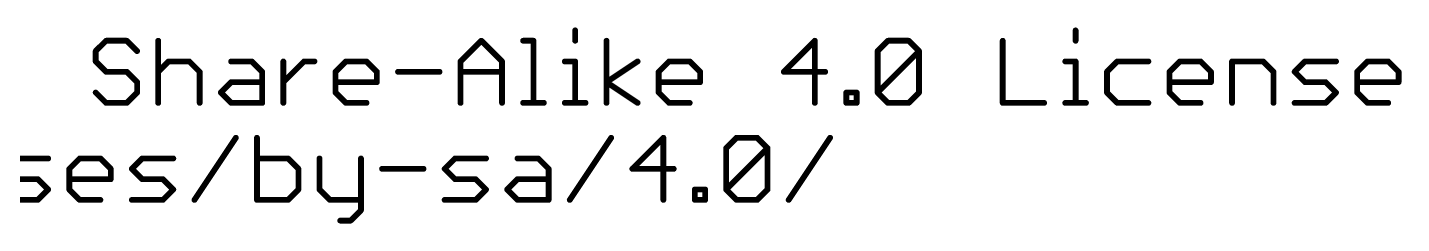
# Model space of a CAD drawing. Extents: x -30 to 77, y -16 to 37.
# Drawn here: x 41.47 to 77.43, y -13.24 to -8.11 of the extents above; entities that cross this region are included whole.
import ezdxf

# ---------------------------------------------------------------- set-up
doc = ezdxf.new("R2010")
doc.units = 0
doc.layers.add('51', color=53, linetype='CONTINUOUS')

msp = doc.modelspace()

# ---------------------------------------------------------------- linework, layer by layer
at = {"layer": '51', "const_width": 0.1524}
for points in [[(55.8025, -8.1856), (55.8025, -8.4568)], [(68.8998, -8.1856), (68.8998, -8.4568)], [(43.5239, -8.4568), (43.2527, -8.728)], [(44.0662, -8.4568), (43.5239, -8.4568)], [(44.3374, -8.728), (44.0662, -8.4568)], [(44.8899, -8.4568), (44.8899, -10.0838)], [(52.8028, -8.9991), (53.3451, -8.4568)], [(53.3451, -8.4568), (53.8874, -8.9991)], [(54.4399, -8.4568), (54.7111, -8.4568)], [(54.7111, -8.4568), (54.7111, -10.0838)], [(56.6228, -10.0838), (56.6228, -8.4568)], [(62.0749, -8.4568), (61.2614, -9.2703)], [(62.0749, -10.0838), (62.0749, -8.4568)], [(63.7172, -8.728), (63.9883, -8.4568)], [(63.9883, -8.4568), (64.5306, -8.4568)], [(64.5306, -8.4568), (64.8018, -8.728)], [(66.9915, -8.4568), (66.9915, -10.0838)], [(43.2527, -8.728), (43.2527, -8.9991)], [(43.2527, -8.9991), (43.5239, -9.2703)], [(44.8899, -9.2703), (45.161, -8.9991)], [(45.161, -8.9991), (45.7033, -8.9991)], [(45.7033, -8.9991), (45.9745, -9.2703)], [(46.7982, -8.9991), (47.3405, -8.9991)], [(47.3405, -8.9991), (47.6117, -9.2703)], [(48.1642, -10.0838), (48.1642, -8.9991)], [(48.1642, -9.5415), (48.7065, -8.9991)], [(48.7065, -8.9991), (48.9777, -8.9991)], [(49.5285, -9.2703), (49.7996, -8.9991)], [(49.7996, -8.9991), (50.342, -8.9991)], [(50.342, -8.9991), (50.6131, -9.2703)], [(52.8028, -10.0838), (52.8028, -8.9991)], [(53.8874, -8.9991), (53.8874, -10.0838)], [(55.5314, -8.9991), (55.8025, -8.9991)], [(55.8025, -8.9991), (55.8025, -10.0838)], [(56.6228, -9.5415), (57.4363, -8.9991)], [(57.9871, -9.2703), (58.2583, -8.9991)], [(58.2583, -8.9991), (58.8006, -8.9991)], [(58.8006, -8.9991), (59.0718, -9.2703)], [(63.7172, -9.8126), (63.7172, -8.728)], [(63.7172, -9.8126), (64.8018, -8.728)], [(64.8018, -8.728), (64.8018, -9.8126)], [(68.6286, -8.9991), (68.8998, -8.9991)], [(68.8998, -8.9991), (68.8998, -10.0838)], [(69.9912, -8.9991), (69.7201, -9.2703)], [(70.8047, -8.9991), (69.9912, -8.9991)], [(71.3572, -9.2703), (71.6284, -8.9991)], [(71.6284, -8.9991), (72.1707, -8.9991)], [(72.1707, -8.9991), (72.4419, -9.2703)], [(72.9944, -10.0838), (72.9944, -8.9991)], [(72.9944, -8.9991), (73.8079, -8.9991)], [(73.8079, -8.9991), (74.079, -9.2703)], [(74.6315, -9.2703), (74.9027, -8.9991)], [(74.9027, -8.9991), (75.7162, -8.9991)], [(76.2687, -9.2703), (76.5398, -8.9991)], [(76.5398, -8.9991), (77.0822, -8.9991)], [(77.0822, -8.9991), (77.3533, -9.2703)], [(43.5239, -9.2703), (44.0662, -9.2703)], [(44.0662, -9.2703), (44.3374, -9.5415)], [(45.9745, -9.2703), (45.9745, -10.0838)], [(47.6117, -9.2703), (47.6117, -10.0838)], [(49.5285, -9.8126), (49.5285, -9.2703)], [(50.6131, -9.2703), (50.6131, -9.5415)], [(51.1656, -9.2703), (52.2503, -9.2703)], [(52.8028, -9.2703), (53.8874, -9.2703)], [(57.9871, -9.8126), (57.9871, -9.2703)], [(59.0718, -9.2703), (59.0718, -9.5415)], [(61.2614, -9.2703), (62.3461, -9.2703)], [(69.7201, -9.2703), (69.7201, -9.8126)], [(71.3572, -9.8126), (71.3572, -9.2703)], [(72.4419, -9.2703), (72.4419, -9.5415)], [(74.079, -9.2703), (74.079, -10.0838)], [(74.9027, -9.5415), (74.6315, -9.2703)], [(76.2687, -9.8126), (76.2687, -9.2703)], [(77.3533, -9.2703), (77.3533, -9.5415)], [(44.3374, -9.5415), (44.3374, -9.8126)], [(46.527, -9.8126), (46.7982, -9.5415)], [(46.7982, -9.5415), (47.6117, -9.5415)], [(50.6131, -9.5415), (49.5285, -9.5415)], [(57.4363, -10.0838), (56.6228, -9.5415)], [(59.0718, -9.5415), (57.9871, -9.5415)], [(72.4419, -9.5415), (71.3572, -9.5415)], [(75.445, -9.5415), (74.9027, -9.5415)], [(75.7162, -9.8126), (75.445, -9.5415)], [(77.3533, -9.5415), (76.2687, -9.5415)], [(43.5239, -10.0838), (43.2527, -9.8126)], [(44.0662, -10.0838), (43.5239, -10.0838)], [(44.3374, -9.8126), (44.0662, -10.0838)], [(46.7982, -10.0838), (46.527, -9.8126)], [(47.6117, -10.0838), (46.7982, -10.0838)], [(49.7996, -10.0838), (49.5285, -9.8126)], [(50.342, -10.0838), (49.7996, -10.0838)], [(54.4399, -10.0838), (54.9823, -10.0838)], [(55.5314, -10.0838), (56.0737, -10.0838)], [(58.2583, -10.0838), (57.9871, -9.8126)], [(58.8006, -10.0838), (58.2583, -10.0838)], [(62.8986, -10.0838), (62.8986, -9.8126)], [(62.8986, -9.8126), (63.1697, -9.8126)], [(63.1697, -10.0838), (62.8986, -10.0838)], [(63.1697, -9.8126), (63.1697, -10.0838)], [(63.9883, -10.0838), (63.7172, -9.8126)], [(64.5306, -10.0838), (63.9883, -10.0838)], [(64.8018, -9.8126), (64.5306, -10.0838)], [(66.9915, -10.0838), (68.0761, -10.0838)], [(68.6286, -10.0838), (69.1709, -10.0838)], [(69.7201, -9.8126), (69.9912, -10.0838)], [(69.9912, -10.0838), (70.8047, -10.0838)], [(71.6284, -10.0838), (71.3572, -9.8126)], [(72.1707, -10.0838), (71.6284, -10.0838)], [(74.6315, -10.0838), (75.445, -10.0838)], [(75.445, -10.0838), (75.7162, -9.8126)], [(76.5398, -10.0838), (76.2687, -9.8126)], [(77.0822, -10.0838), (76.5398, -10.0838)], [(45.8368, -12.6238), (46.9215, -10.9968)], [(47.474, -10.9968), (47.474, -12.6238)], [(55.6598, -12.6238), (56.7444, -10.9968)], [(58.1104, -10.9968), (57.2969, -11.8103)], [(58.1104, -12.6238), (58.1104, -10.9968)], [(59.7527, -11.268), (60.0238, -10.9968)], [(60.0238, -10.9968), (60.5662, -10.9968)], [(60.5662, -10.9968), (60.8373, -11.268)], [(61.3898, -12.6238), (62.4745, -10.9968)], [(41.1965, -11.5391), (42.01, -11.5391)], [(42.5625, -11.8103), (42.8337, -11.5391)], [(42.8337, -11.5391), (43.376, -11.5391)], [(43.376, -11.5391), (43.6472, -11.8103)], [(44.1997, -11.8103), (44.4708, -11.5391)], [(44.4708, -11.5391), (45.2843, -11.5391)], [(48.2875, -11.5391), (47.474, -11.5391)], [(48.5587, -11.8103), (48.2875, -11.5391)], [(49.1112, -11.5391), (49.1112, -12.3526)], [(50.1958, -11.5391), (50.1958, -12.895)], [(52.3855, -11.8103), (52.6566, -11.5391)], [(52.6566, -11.5391), (53.4701, -11.5391)], [(54.2938, -11.5391), (54.8361, -11.5391)], [(54.8361, -11.5391), (55.1073, -11.8103)], [(59.7527, -12.3526), (59.7527, -11.268)], [(59.7527, -12.3526), (60.8373, -11.268)], [(60.8373, -11.268), (60.8373, -12.3526)], [(42.5625, -12.3526), (42.5625, -11.8103)], [(43.6472, -11.8103), (43.6472, -12.0815)], [(44.4708, -12.0815), (44.1997, -11.8103)], [(48.5587, -12.3526), (48.5587, -11.8103)], [(50.7483, -11.8103), (51.833, -11.8103)], [(52.6566, -12.0815), (52.3855, -11.8103)], [(55.1073, -11.8103), (55.1073, -12.6238)], [(57.2969, -11.8103), (58.3816, -11.8103)], [(41.7389, -12.0815), (41.1965, -12.0815)], [(42.01, -12.3526), (41.7389, -12.0815)], [(43.6472, -12.0815), (42.5625, -12.0815)], [(45.0132, -12.0815), (44.4708, -12.0815)], [(45.2843, -12.3526), (45.0132, -12.0815)], [(53.199, -12.0815), (52.6566, -12.0815)], [(53.4701, -12.3526), (53.199, -12.0815)], [(54.0226, -12.3526), (54.2938, -12.0815)], [(54.2938, -12.0815), (55.1073, -12.0815)], [(40.9254, -12.6238), (41.7389, -12.6238)], [(41.7389, -12.6238), (42.01, -12.3526)], [(42.8337, -12.6238), (42.5625, -12.3526)], [(43.376, -12.6238), (42.8337, -12.6238)], [(44.1997, -12.6238), (45.0132, -12.6238)], [(45.0132, -12.6238), (45.2843, -12.3526)], [(47.474, -12.6238), (48.2875, -12.6238)], [(48.2875, -12.6238), (48.5587, -12.3526)], [(49.1112, -12.3526), (49.3823, -12.6238)], [(49.3823, -12.6238), (50.1958, -12.6238)], [(52.3855, -12.6238), (53.199, -12.6238)], [(53.199, -12.6238), (53.4701, -12.3526)], [(54.2938, -12.6238), (54.0226, -12.3526)], [(55.1073, -12.6238), (54.2938, -12.6238)], [(58.9341, -12.6238), (58.9341, -12.3526)], [(58.9341, -12.3526), (59.2052, -12.3526)], [(59.2052, -12.6238), (58.9341, -12.6238)], [(59.2052, -12.3526), (59.2052, -12.6238)], [(60.0238, -12.6238), (59.7527, -12.3526)], [(60.5662, -12.6238), (60.0238, -12.6238)], [(60.8373, -12.3526), (60.5662, -12.6238)], [(50.1958, -12.895), (49.9246, -13.1661)], [(49.9246, -13.1661), (49.6535, -13.1661)]]:
    msp.add_lwpolyline(points, dxfattribs=at)
at = {"layer": '51', "const_width": 0.0762}
for points in [[(55.8406, -8.1856, 1), (55.7644, -8.1856)], [(68.9379, -8.1856, 1), (68.8617, -8.1856)], [(43.5239, -8.4187, 1), (43.5239, -8.4949)], [(43.5508, -8.4838, 1), (43.4969, -8.4299)], [(44.0931, -8.4299, 1), (44.0393, -8.4838)], [(44.0662, -8.4949, 1), (44.0662, -8.4187)], [(44.928, -8.4568, 1), (44.8518, -8.4568)], [(53.372, -8.4299, 1), (53.3182, -8.4838)], [(53.372, -8.4838, 1), (53.3182, -8.4299)], [(54.4399, -8.4187, 1), (54.4399, -8.4949)], [(54.7492, -8.4568, 1), (54.673, -8.4568)], [(54.7111, -8.4949, 1), (54.7111, -8.4187)], [(55.7644, -8.4568, 1), (55.8406, -8.4568)], [(56.6609, -8.4568, 1), (56.5847, -8.4568)], [(62.113, -8.4568, 1), (62.0368, -8.4568)], [(62.1019, -8.4838, 1), (62.048, -8.4299)], [(63.9883, -8.4187, 1), (63.9883, -8.4949)], [(64.0153, -8.4838, 1), (63.9614, -8.4299)], [(64.5576, -8.4299, 1), (64.5037, -8.4838)], [(64.5306, -8.4949, 1), (64.5306, -8.4187)], [(67.0296, -8.4568, 1), (66.9534, -8.4568)], [(68.8617, -8.4568, 1), (68.9379, -8.4568)], [(43.2908, -8.728, 1), (43.2146, -8.728)], [(43.2258, -8.701, 1), (43.2796, -8.7549)], [(43.2796, -8.9722, 1), (43.2258, -9.0261)], [(43.2146, -8.9991, 1), (43.2908, -8.9991)], [(44.3104, -8.7549, 1), (44.3643, -8.701)], [(45.161, -8.961, 1), (45.161, -9.0372)], [(45.188, -9.0261, 1), (45.1341, -8.9722)], [(45.7303, -8.9722, 1), (45.6764, -9.0261)], [(45.7033, -9.0372, 1), (45.7033, -8.961)], [(46.7982, -8.961, 1), (46.7982, -9.0372)], [(47.3674, -8.9722, 1), (47.3136, -9.0261)], [(47.3405, -9.0372, 1), (47.3405, -8.961)], [(48.2023, -8.9991, 1), (48.1261, -8.9991)], [(48.7065, -8.961, 1), (48.7065, -9.0372)], [(48.7334, -9.0261, 1), (48.6796, -8.9722)], [(48.9777, -9.0372, 1), (48.9777, -8.961)], [(49.7996, -8.961, 1), (49.7996, -9.0372)], [(49.8266, -9.0261, 1), (49.7727, -8.9722)], [(50.3689, -8.9722, 1), (50.315, -9.0261)], [(50.342, -9.0372, 1), (50.342, -8.961)], [(52.7758, -8.9722, 1), (52.8297, -9.0261)], [(52.8409, -8.9991, 1), (52.7647, -8.9991)], [(53.9255, -8.9991, 1), (53.8493, -8.9991)], [(53.8605, -9.0261, 1), (53.9144, -8.9722)], [(55.5314, -8.961, 1), (55.5314, -9.0372)], [(55.8406, -8.9991, 1), (55.7644, -8.9991)], [(55.8025, -9.0372, 1), (55.8025, -8.961)], [(57.4574, -9.0308, 1), (57.4152, -8.9674)], [(58.2583, -8.961, 1), (58.2583, -9.0372)], [(58.2852, -9.0261, 1), (58.2313, -8.9722)], [(58.8275, -8.9722, 1), (58.7737, -9.0261)], [(58.8006, -9.0372, 1), (58.8006, -8.961)], [(63.6902, -8.701, 1), (63.7441, -8.7549)], [(63.7553, -8.728, 1), (63.6791, -8.728)], [(64.8399, -8.728, 1), (64.7637, -8.728)], [(64.8288, -8.7549, 1), (64.7749, -8.701)], [(64.7749, -8.7549, 1), (64.8287, -8.701)], [(68.6286, -8.961, 1), (68.6286, -9.0372)], [(68.9379, -8.9991, 1), (68.8617, -8.9991)], [(68.8998, -9.0372, 1), (68.8998, -8.961)], [(69.9912, -8.961, 1), (69.9912, -9.0372)], [(70.0182, -9.0261, 1), (69.9643, -8.9722)], [(70.8047, -9.0372, 1), (70.8047, -8.961)], [(71.6284, -8.961, 1), (71.6284, -9.0372)], [(71.6553, -9.0261, 1), (71.6014, -8.9722)], [(72.1976, -8.9722, 1), (72.1438, -9.0261)], [(72.1707, -9.0372, 1), (72.1707, -8.961)], [(73.0325, -8.9991, 1), (72.9563, -8.9991)], [(72.9944, -8.961, 1), (72.9944, -9.0372)], [(73.8348, -8.9722, 1), (73.7809, -9.0261)], [(73.8079, -9.0372, 1), (73.8079, -8.961)], [(74.9027, -8.961, 1), (74.9027, -9.0372)], [(74.9296, -9.0261, 1), (74.8757, -8.9722)], [(75.7162, -9.0372, 1), (75.7162, -8.961)], [(76.5398, -8.961, 1), (76.5398, -9.0372)], [(76.5668, -9.0261, 1), (76.5129, -8.9722)], [(77.1091, -8.9722, 1), (77.0552, -9.0261)], [(77.0822, -9.0372, 1), (77.0822, -8.961)], [(43.5239, -9.2322, 1), (43.5239, -9.3084)], [(43.4969, -9.2972, 1), (43.5508, -9.2434)], [(44.0931, -9.2434, 1), (44.0392, -9.2972)], [(44.0662, -9.3084, 1), (44.0662, -9.2322)], [(44.8629, -9.2434, 1), (44.9168, -9.2972)], [(46.0126, -9.2703, 1), (45.9364, -9.2703)], [(45.9476, -9.2972, 1), (46.0015, -9.2434)], [(47.6498, -9.2703, 1), (47.5736, -9.2703)], [(47.5847, -9.2972, 1), (47.6386, -9.2434)], [(49.5666, -9.2703, 1), (49.4904, -9.2703)], [(49.5015, -9.2434, 1), (49.5554, -9.2972)], [(50.6512, -9.2703, 1), (50.575, -9.2703)], [(50.5862, -9.2972, 1), (50.6401, -9.2434)], [(51.1656, -9.2322, 1), (51.1656, -9.3084)], [(52.2503, -9.3084, 1), (52.2503, -9.2322)], [(52.8028, -9.2322, 1), (52.8028, -9.3084)], [(53.8874, -9.3084, 1), (53.8874, -9.2322)], [(58.0252, -9.2703, 1), (57.949, -9.2703)], [(57.9602, -9.2434, 1), (58.014, -9.2972)], [(59.1099, -9.2703, 1), (59.0337, -9.2703)], [(59.0448, -9.2972, 1), (59.0987, -9.2434)], [(61.2614, -9.2322, 1), (61.2614, -9.3084)], [(61.2345, -9.2434, 1), (61.2884, -9.2972)], [(62.3461, -9.3084, 1), (62.3461, -9.2322)], [(69.7582, -9.2703, 1), (69.682, -9.2703)], [(69.6931, -9.2434, 1), (69.747, -9.2972)], [(71.3953, -9.2703, 1), (71.3191, -9.2703)], [(71.3303, -9.2434, 1), (71.3842, -9.2972)], [(72.48, -9.2703, 1), (72.4038, -9.2703)], [(72.4149, -9.2972, 1), (72.4688, -9.2434)], [(74.1171, -9.2703, 1), (74.0409, -9.2703)], [(74.0521, -9.2972, 1), (74.106, -9.2434)], [(74.6585, -9.2434, 1), (74.6046, -9.2972)], [(74.6046, -9.2434, 1), (74.6585, -9.2972)], [(76.3068, -9.2703, 1), (76.2306, -9.2703)], [(76.2417, -9.2434, 1), (76.2956, -9.2972)], [(77.3914, -9.2703, 1), (77.3152, -9.2703)], [(77.3264, -9.2972, 1), (77.3803, -9.2434)], [(44.3755, -9.5415, 1), (44.2993, -9.5415)], [(44.3104, -9.5684, 1), (44.3643, -9.5145)], [(46.7982, -9.5034, 1), (46.7982, -9.5796)], [(46.8251, -9.5684, 1), (46.7712, -9.5145)], [(47.6117, -9.5796, 1), (47.6117, -9.5034)], [(48.1372, -9.5145, 1), (48.1911, -9.5684)], [(49.5285, -9.5034, 1), (49.5285, -9.5796)], [(50.575, -9.5415, 1), (50.6512, -9.5415)], [(50.6131, -9.5796, 1), (50.6131, -9.5034)], [(56.6439, -9.5098, 1), (56.6017, -9.5732)], [(56.6017, -9.5098, 1), (56.6439, -9.5732)], [(57.9871, -9.5034, 1), (57.9871, -9.5796)], [(59.0337, -9.5415, 1), (59.1099, -9.5415)], [(59.0718, -9.5796, 1), (59.0718, -9.5034)], [(71.3572, -9.5034, 1), (71.3572, -9.5796)], [(72.4038, -9.5415, 1), (72.48, -9.5415)], [(72.4419, -9.5796, 1), (72.4419, -9.5034)], [(74.9027, -9.5034, 1), (74.9027, -9.5796)], [(74.8757, -9.5684, 1), (74.9296, -9.5145)], [(75.472, -9.5145, 1), (75.4181, -9.5684)], [(75.445, -9.5796, 1), (75.445, -9.5034)], [(76.2687, -9.5034, 1), (76.2687, -9.5796)], [(77.3152, -9.5415, 1), (77.3914, -9.5415)], [(77.3533, -9.5796, 1), (77.3533, -9.5034)], [(43.2796, -9.7857, 1), (43.2258, -9.8396)], [(43.5239, -10.0457, 1), (43.5239, -10.1219)], [(43.4969, -10.1107, 1), (43.5508, -10.0569)], [(44.0393, -10.0569, 1), (44.0931, -10.1107)], [(44.0662, -10.1219, 1), (44.0662, -10.0457)], [(44.2993, -9.8126, 1), (44.3755, -9.8126)], [(44.3643, -9.8396, 1), (44.3104, -9.7857)], [(44.8518, -10.0838, 1), (44.928, -10.0838)], [(45.9364, -10.0838, 1), (46.0126, -10.0838)], [(46.554, -9.7857, 1), (46.5001, -9.8396)], [(46.5001, -9.7857, 1), (46.554, -9.8396)], [(46.7982, -10.0457, 1), (46.7982, -10.1219)], [(46.7712, -10.1107, 1), (46.8251, -10.0569)], [(47.5736, -10.0838, 1), (47.6498, -10.0838)], [(47.6117, -10.1219, 1), (47.6117, -10.0457)], [(48.1261, -10.0838, 1), (48.2023, -10.0838)], [(49.5554, -9.7857, 1), (49.5015, -9.8396)], [(49.4904, -9.8126, 1), (49.5666, -9.8126)], [(49.7996, -10.0457, 1), (49.7996, -10.1219)], [(49.7727, -10.1107, 1), (49.8266, -10.0569)], [(50.342, -10.1219, 1), (50.342, -10.0457)], [(52.7647, -10.0838, 1), (52.8409, -10.0838)], [(53.8493, -10.0838, 1), (53.9255, -10.0838)], [(54.4399, -10.0457, 1), (54.4399, -10.1219)], [(54.673, -10.0838, 1), (54.7492, -10.0838)], [(54.9823, -10.1219, 1), (54.9823, -10.0457)], [(55.5314, -10.0457, 1), (55.5314, -10.1219)], [(55.7644, -10.0838, 1), (55.8406, -10.0838)], [(56.0737, -10.1219, 1), (56.0737, -10.0457)], [(56.5847, -10.0838, 1), (56.6609, -10.0838)], [(57.4152, -10.1155, 1), (57.4574, -10.0521)], [(58.014, -9.7857, 1), (57.9602, -9.8396)], [(57.949, -9.8126, 1), (58.0252, -9.8126)], [(58.2583, -10.0457, 1), (58.2583, -10.1219)], [(58.2313, -10.1107, 1), (58.2852, -10.0569)], [(58.8006, -10.1219, 1), (58.8006, -10.0457)], [(62.0368, -10.0838, 1), (62.113, -10.0838)], [(62.9367, -9.8126, 1), (62.8605, -9.8126)], [(62.8986, -9.7745, 1), (62.8986, -9.8507)], [(62.8986, -10.0457, 1), (62.8986, -10.1219)], [(62.8605, -10.0838, 1), (62.9367, -10.0838)], [(63.2078, -9.8126, 1), (63.1316, -9.8126)], [(63.1316, -10.0838, 1), (63.2078, -10.0838)], [(63.1697, -9.8507, 1), (63.1697, -9.7745)], [(63.1697, -10.1219, 1), (63.1697, -10.0457)], [(63.7441, -9.7857, 1), (63.6902, -9.8396)], [(63.6902, -9.7857, 1), (63.7441, -9.8396)], [(63.6791, -9.8126, 1), (63.7553, -9.8126)], [(63.9883, -10.0457, 1), (63.9883, -10.1219)], [(63.9614, -10.1107, 1), (64.0153, -10.0569)], [(64.5037, -10.0569, 1), (64.5576, -10.1107)], [(64.5306, -10.1219, 1), (64.5306, -10.0457)], [(64.7637, -9.8126, 1), (64.8399, -9.8126)], [(64.8287, -9.8396, 1), (64.7749, -9.7857)], [(66.9915, -10.0457, 1), (66.9915, -10.1219)], [(66.9534, -10.0838, 1), (67.0296, -10.0838)], [(68.0761, -10.1219, 1), (68.0761, -10.0457)], [(68.6286, -10.0457, 1), (68.6286, -10.1219)], [(68.8617, -10.0838, 1), (68.9379, -10.0838)], [(69.1709, -10.1219, 1), (69.1709, -10.0457)], [(69.747, -9.7857, 1), (69.6931, -9.8396)], [(69.682, -9.8126, 1), (69.7582, -9.8126)], [(69.9912, -10.0457, 1), (69.9912, -10.1219)], [(69.9643, -10.1107, 1), (70.0182, -10.0569)], [(70.8047, -10.1219, 1), (70.8047, -10.0457)], [(71.3842, -9.7857, 1), (71.3303, -9.8396)], [(71.3191, -9.8126, 1), (71.3953, -9.8126)], [(71.6284, -10.0457, 1), (71.6284, -10.1219)], [(71.6014, -10.1107, 1), (71.6553, -10.0569)], [(72.1707, -10.1219, 1), (72.1707, -10.0457)], [(72.9563, -10.0838, 1), (73.0325, -10.0838)], [(74.0409, -10.0838, 1), (74.1171, -10.0838)], [(74.6315, -10.0457, 1), (74.6315, -10.1219)], [(75.4181, -10.0569, 1), (75.472, -10.1107)], [(75.445, -10.1219, 1), (75.445, -10.0457)], [(75.7431, -9.8396, 1), (75.6892, -9.7857)], [(75.6892, -9.8396, 1), (75.7431, -9.7857)], [(76.2956, -9.7857, 1), (76.2417, -9.8396)], [(76.2306, -9.8126, 1), (76.3068, -9.8126)], [(76.5398, -10.0457, 1), (76.5398, -10.1219)], [(76.5129, -10.1107, 1), (76.5668, -10.0569)], [(77.0822, -10.1219, 1), (77.0822, -10.0457)], [(46.9532, -11.0179, 1), (46.8898, -10.9757)], [(47.5121, -10.9968, 1), (47.4359, -10.9968)], [(56.7761, -11.0179, 1), (56.7127, -10.9757)], [(58.1485, -10.9968, 1), (58.0723, -10.9968)], [(58.1374, -11.0238, 1), (58.0835, -10.9699)], [(60.0238, -10.9587, 1), (60.0238, -11.0349)], [(60.0508, -11.0238, 1), (59.9969, -10.9699)], [(60.5931, -10.9699, 1), (60.5392, -11.0238)], [(60.5662, -11.0349, 1), (60.5662, -10.9587)], [(62.5062, -11.0179, 1), (62.4428, -10.9757)], [(42.01, -11.5772, 1), (42.01, -11.501)], [(42.8337, -11.501, 1), (42.8337, -11.5772)], [(42.8606, -11.5661, 1), (42.8067, -11.5122)], [(43.403, -11.5122, 1), (43.3491, -11.5661)], [(43.376, -11.5772, 1), (43.376, -11.501)], [(44.4708, -11.501, 1), (44.4708, -11.5772)], [(44.4978, -11.5661, 1), (44.4439, -11.5122)], [(45.2843, -11.5772, 1), (45.2843, -11.501)], [(47.474, -11.501, 1), (47.474, -11.5772)], [(48.3144, -11.5122, 1), (48.2605, -11.5661)], [(48.2875, -11.5772, 1), (48.2875, -11.501)], [(49.1493, -11.5391, 1), (49.0731, -11.5391)], [(50.2339, -11.5391, 1), (50.1577, -11.5391)], [(52.6566, -11.501, 1), (52.6566, -11.5772)], [(52.6836, -11.5661, 1), (52.6297, -11.5122)], [(53.4701, -11.5772, 1), (53.4701, -11.501)], [(54.2938, -11.501, 1), (54.2938, -11.5772)], [(54.8631, -11.5122, 1), (54.8092, -11.5661)], [(54.8361, -11.5772, 1), (54.8361, -11.501)], [(59.7257, -11.241, 1), (59.7796, -11.2949)], [(59.7908, -11.268, 1), (59.7146, -11.268)], [(60.8754, -11.268, 1), (60.7992, -11.268)], [(60.8643, -11.2949, 1), (60.8104, -11.241)], [(60.8104, -11.2949, 1), (60.8643, -11.241)], [(42.6006, -11.8103, 1), (42.5244, -11.8103)], [(42.5356, -11.7834, 1), (42.5895, -11.8372)], [(43.6853, -11.8103, 1), (43.6091, -11.8103)], [(43.6202, -11.8372, 1), (43.6741, -11.7834)], [(44.2266, -11.7834, 1), (44.1727, -11.8372)], [(44.1727, -11.7834, 1), (44.2266, -11.8372)], [(48.5968, -11.8103, 1), (48.5206, -11.8103)], [(48.5317, -11.8372, 1), (48.5856, -11.7834)], [(50.7483, -11.7722, 1), (50.7483, -11.8484)], [(51.833, -11.8484, 1), (51.833, -11.7722)], [(52.4124, -11.7834, 1), (52.3585, -11.8372)], [(52.3585, -11.7834, 1), (52.4124, -11.8372)], [(55.1454, -11.8103, 1), (55.0692, -11.8103)], [(55.0803, -11.8372, 1), (55.1342, -11.7834)], [(57.2969, -11.7722, 1), (57.2969, -11.8484)], [(57.27, -11.7834, 1), (57.3239, -11.8372)], [(58.3816, -11.8484, 1), (58.3816, -11.7722)], [(41.7658, -12.0545, 1), (41.7119, -12.1084)], [(41.7389, -12.1196, 1), (41.7389, -12.0434)], [(42.5625, -12.0434, 1), (42.5625, -12.1196)], [(43.6091, -12.0815, 1), (43.6853, -12.0815)], [(43.6472, -12.1196, 1), (43.6472, -12.0434)], [(44.4708, -12.0434, 1), (44.4708, -12.1196)], [(44.4439, -12.1084, 1), (44.4978, -12.0545)], [(45.0401, -12.0545, 1), (44.9862, -12.1084)], [(45.0132, -12.1196, 1), (45.0132, -12.0434)], [(52.6566, -12.0434, 1), (52.6566, -12.1196)], [(52.6297, -12.1084, 1), (52.6836, -12.0545)], [(53.2259, -12.0545, 1), (53.172, -12.1084)], [(53.199, -12.1196, 1), (53.199, -12.0434)], [(54.2938, -12.0434, 1), (54.2938, -12.1196)], [(54.3207, -12.1084, 1), (54.2668, -12.0545)], [(55.1073, -12.1196, 1), (55.1073, -12.0434)], [(41.7119, -12.5969, 1), (41.7658, -12.6507)], [(41.7389, -12.6619, 1), (41.7389, -12.5857)], [(42.037, -12.3796, 1), (41.9831, -12.3257)], [(41.9831, -12.3796, 1), (42.037, -12.3257)], [(42.5895, -12.3257, 1), (42.5356, -12.3796)], [(42.5244, -12.3526, 1), (42.6006, -12.3526)], [(42.8337, -12.5857, 1), (42.8337, -12.6619)], [(42.8067, -12.6507, 1), (42.8606, -12.5969)], [(43.376, -12.6619, 1), (43.376, -12.5857)], [(44.1997, -12.5857, 1), (44.1997, -12.6619)], [(44.9862, -12.5969, 1), (45.0401, -12.6507)], [(45.0132, -12.6619, 1), (45.0132, -12.5857)], [(45.3113, -12.3796, 1), (45.2574, -12.3257)], [(45.2574, -12.3796, 1), (45.3113, -12.3257)], [(45.8051, -12.6027, 1), (45.8685, -12.6449)], [(47.474, -12.5857, 1), (47.474, -12.6619)], [(47.4359, -12.6238, 1), (47.5121, -12.6238)], [(48.2605, -12.5969, 1), (48.3144, -12.6507)], [(48.2875, -12.6619, 1), (48.2875, -12.5857)], [(48.5206, -12.3526, 1), (48.5968, -12.3526)], [(48.5856, -12.3796, 1), (48.5317, -12.3257)], [(49.1381, -12.3257, 1), (49.0842, -12.3796)], [(49.0731, -12.3526, 1), (49.1493, -12.3526)], [(49.3823, -12.5857, 1), (49.3823, -12.6619)], [(49.3554, -12.6507, 1), (49.4093, -12.5969)], [(50.1958, -12.6619, 1), (50.1958, -12.5857)], [(52.3855, -12.5857, 1), (52.3855, -12.6619)], [(53.172, -12.5969, 1), (53.2259, -12.6507)], [(53.199, -12.6619, 1), (53.199, -12.5857)], [(53.4971, -12.3796, 1), (53.4432, -12.3257)], [(53.4432, -12.3796, 1), (53.4971, -12.3257)], [(54.0496, -12.3257, 1), (53.9957, -12.3796)], [(53.9957, -12.3257, 1), (54.0496, -12.3796)], [(54.2938, -12.5857, 1), (54.2938, -12.6619)], [(54.2668, -12.6507, 1), (54.3207, -12.5969)], [(55.0692, -12.6238, 1), (55.1454, -12.6238)], [(55.1073, -12.6619, 1), (55.1073, -12.5857)], [(55.6281, -12.6027, 1), (55.6915, -12.6449)], [(58.0723, -12.6238, 1), (58.1485, -12.6238)], [(58.9722, -12.3526, 1), (58.896, -12.3526)], [(58.9341, -12.3145, 1), (58.9341, -12.3907)], [(58.9341, -12.5857, 1), (58.9341, -12.6619)], [(58.896, -12.6238, 1), (58.9722, -12.6238)], [(59.2433, -12.3526, 1), (59.1671, -12.3526)], [(59.1671, -12.6238, 1), (59.2433, -12.6238)], [(59.2052, -12.3907, 1), (59.2052, -12.3145)], [(59.2052, -12.6619, 1), (59.2052, -12.5857)], [(59.7796, -12.3257, 1), (59.7257, -12.3796)], [(59.7257, -12.3257, 1), (59.7796, -12.3796)], [(59.7146, -12.3526, 1), (59.7908, -12.3526)], [(60.0238, -12.5857, 1), (60.0238, -12.6619)], [(59.9969, -12.6507, 1), (60.0508, -12.5969)], [(60.5392, -12.5969, 1), (60.5931, -12.6507)], [(60.5662, -12.6619, 1), (60.5662, -12.5857)], [(60.7992, -12.3526, 1), (60.8754, -12.3526)], [(60.8643, -12.3796, 1), (60.8104, -12.3257)], [(61.3581, -12.6027, 1), (61.4215, -12.6449)], [(50.1577, -12.895, 1), (50.2339, -12.895)], [(50.2228, -12.9219, 1), (50.1689, -12.868)], [(49.6535, -13.128, 1), (49.6535, -13.2042)], [(49.8977, -13.1392, 1), (49.9516, -13.1931)], [(49.9246, -13.2042, 1), (49.9246, -13.128)]]:
    msp.add_lwpolyline(points, format="xyb", dxfattribs=at)

doc.saveas('drawing.dxf')
